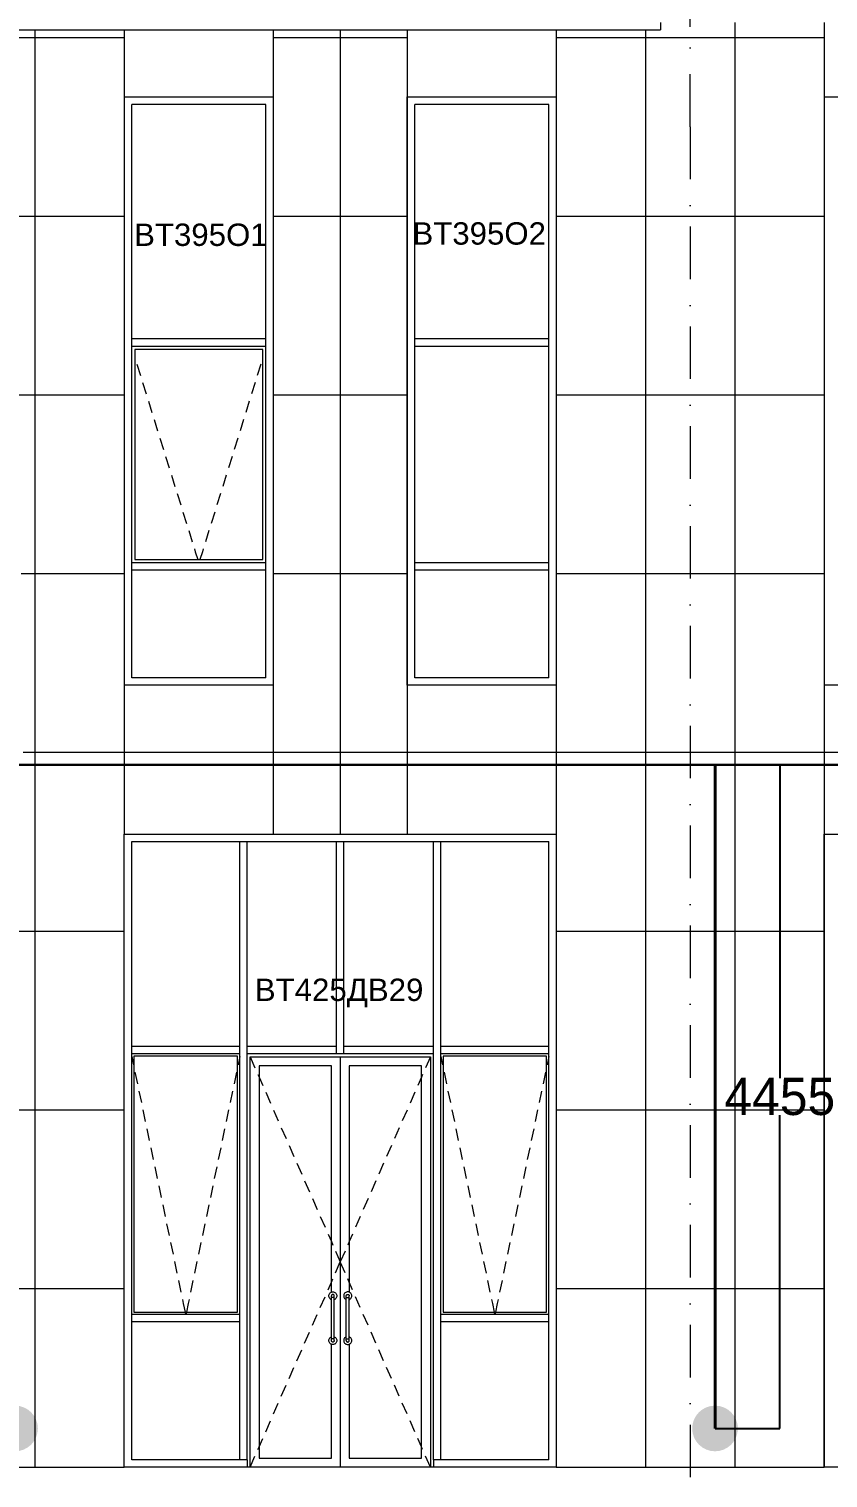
# Model space of a CAD drawing. Header units: millimetres. Extents: x 1499747 to 4341325, y -28481 to 441852.
# Drawn here: x 2741721 to 2747086, y 159211 to 168941 of the extents above; entities that cross this region are included whole.
import ezdxf
from ezdxf.xclip import XClip

# ---------------------------------------------------------------- set-up
doc = ezdxf.new("R2010")
doc.units = ezdxf.units.MM
doc.header["$MEASUREMENT"] = 0
doc.header["$XCLIPFRAME"] = 0
doc.linetypes.add('Штрихпунктирная', pattern=[670.2777624130249, 352.777767181396, -176.388883590699, 0, -141.11111164093])
for name, color, linetype, lineweight in [('1 Фасад_42_Витражные окна_Ном._пера__1_Ном._пера__7', 7, 'Continuous', 18), ('1 Фасад_42_Витражные окна_Ном._пера__20_Ном._пера__1', 1, 'Continuous', 18), ('1 Фасад_42_Витражные окна_Ном._пера__92_Ном._пера__233', 233, 'Continuous', 18), ('1 Фасад_42_Выступы_Ном._пера__1_Ном._пера__7', 7, 'Continuous', 18), ('1 Фасад_42_Окна Archicad_Ном._пера__87_Ном._пера__251', 250, 'Continuous', 18), ('1 Фасад_42_Отделка керамика_Ном._пера__1_Ном._пера__7', 7, 'Continuous', 18), ('1 Фасад_42_Сетка кладки_Ном._пера__62_Ном._пера__253', 252, 'Continuous', 18), ('1 Фасад_42_Элемент Модели - Оси_Ном._пера__2_Ном._пера__8', 8, 'Continuous', 18), ('FTP Cable', 130, 'Continuous', 30), ('Кабель 2x4mm', 200, 'Continuous', 30), ('Кабель 2х6 mm', 150, 'Continuous', 30)]:
    doc.layers.add(name, color=color, linetype=linetype, lineweight=lineweight)
doc.styles.add('СГЕНЕРИР_СТИЛЬ_2', font='arial.ttf')
doc.dimstyles.get("Standard").update_dxf_attribs({"dimtxt": 0.18, "dimasz": 0.18, "dimexe": 0.18, "dimexo": 0.0625, "dimgap": 0.09, "dimtad": 0, "dimtih": 1, "dimtoh": 1, "dimdec": 4, "dimzin": 0, "dimdsep": 46, "dimtxsty": 'Standard', "dimcen": 0.09, "dimadec": 0, "dimazin": 0, "dimtfac": 1, "dimtdec": 4, "dimtofl": 0, "dimtmove": 0, "dimatfit": 3, "dimfxl": 1, "dimtolj": 1, "dimtzin": 0, "dimarcsym": 0})

# ---------------------------------------------------------------- blocks, each defined once
blk = doc.blocks.new('Чертеж_5_42', base_point=(1557140.458579295, 9891.272697047283))
at = {"layer": '1 Фасад_42_Витражные окна_Ном._пера__1_Ном._пера__7', "color": 252, "linetype": 'Continuous', "true_color": 0x939598}
for p, q in [((1549590.815312161, 19041.27269704728), (1548690.815312162, 19041.27269704728)), ((1548690.815312162, 17466.272689482), (1548690.815312162, 19041.27268948201)), ((1549590.815312161, 17466.272689482), (1549590.815312161, 19041.27268948201)), ((1551490.489785286, 19041.27269704728), (1550590.489785287, 19041.27269704728)), ((1550590.489785287, 17466.272689482), (1550590.489785287, 19041.27268948201)), ((1551490.489785286, 17466.27268948201), (1551490.489785286, 19041.27268948201)), ((1548690.815312162, 17441.27268948201), (1548690.815312162, 17466.272689482)), ((1549590.815312161, 17466.272689482), (1548690.815312162, 17466.27268948201)), ((1548690.815312162, 17416.272689482), (1548690.815312162, 17441.27271488866)), ((1549590.815312161, 17416.27268948201), (1548690.815312162, 17416.27268948201)), ((1548690.815312162, 15941.27271488866), (1548690.815312162, 17416.272689482)), ((1549590.815312161, 17441.27268948201), (1549590.815312161, 17466.272689482)), ((1549590.815312161, 17416.27268948201), (1549590.815312161, 17441.27271488866)), ((1549590.815312161, 15966.27271468478), (1549590.815312161, 17416.27268948201)), ((1550590.489785287, 17441.27268948201), (1550590.489785287, 17466.272689482)), ((1551490.489785286, 17466.27268948201), (1550590.489785287, 17466.27268948201)), ((1550590.489785287, 17416.272689482), (1550590.489785287, 17441.27271488866)), ((1551490.489785286, 17416.27268948201), (1550590.489785287, 17416.27268948201)), ((1550590.489785287, 15941.27271488866), (1550590.489785287, 17416.272689482)), ((1551490.489785286, 17441.27268948201), (1551490.489785286, 17466.27268948201)), ((1551490.489785286, 17416.272689482), (1551490.489785286, 17441.27271488866)), ((1551490.489785286, 15966.27271468478), (1551490.489785286, 17416.272689482)), ((1548710.8153059, 17396.27268990545), (1548710.8153059, 15986.27271446522)), ((1549570.815313007, 17396.27268990545), (1548710.8153059, 17396.27268990545)), ((1549570.815313007, 15986.27271446522), (1549570.815313007, 17396.27268990545)), ((1548690.815320351, 15966.27271488866), (1549590.815315831, 15966.27271488866)), ((1548710.8153059, 15986.27271446522), (1549570.815313007, 15986.27271446522)), ((1549590.815312161, 15941.27271488866), (1549590.815312161, 15966.27271468478)), ((1550590.489793477, 15966.27271488866), (1551490.489788956, 15966.27271488866)), ((1551490.489785286, 15941.27271488866), (1551490.489785286, 15966.27271468478)), ((1548690.815312162, 15191.27269704728), (1548690.815312162, 15941.27269420609)), ((1548690.815320351, 15916.27271488866), (1549590.815315831, 15916.27271488866)), ((1549590.815312161, 15916.27271488866), (1549590.815312161, 15941.27271488866)), ((1549590.815312161, 15191.27269704728), (1549590.815312161, 15916.27271488866)), ((1550590.489785287, 15191.27269704728), (1550590.489785287, 15941.27269420609)), ((1550590.489793477, 15916.27271488866), (1551490.489788956, 15916.27271488866)), ((1551490.489785286, 15916.27271488866), (1551490.489785286, 15941.27271488866)), ((1551490.489785286, 15191.27269704728), (1551490.489785286, 15916.27271488866)), ((1549590.815312161, 15191.27269704728), (1548690.815312162, 15191.27269704728)), ((1551490.489785286, 15191.27269704728), (1550590.489785287, 15191.27269704728)), ((1548690.458618232, 14091.2726895967), (1549365.458618232, 14091.2726895967)), ((1548690.458618232, 13191.27269704729), (1548690.458618232, 14091.2726895967)), ((1549365.458618232, 14091.2726895967), (1549415.458667406, 14091.2726895967)), ((1549415.458667406, 13191.27269704729), (1549415.458667406, 14091.2726895967)), ((1549415.458667406, 14091.2726895967), (1549440.458558196, 14091.2726895967)), ((1549440.45866121, 14091.2726895967), (1549465.458667406, 14091.2726895967)), ((1549465.458667406, 14091.2726895967), (1550065.458618232, 14091.2726895967)), ((1549465.458667406, 13191.27269704729), (1549465.458667406, 14091.2726895967)), ((1550065.458618232, 14091.2726895967), (1550090.458618232, 14091.2726895967)), ((1550065.458618232, 13191.27269704729), (1550065.458618232, 14091.2726895967)), ((1550090.458618232, 14091.2726895967), (1550115.458618232, 14091.2726895967)), ((1550115.458618232, 13191.27269704729), (1550115.458618232, 14091.2726895967)), ((1550115.458618232, 14091.2726895967), (1550715.458678268, 14091.2726895967)), ((1550715.458678268, 13191.27269704729), (1550715.458678268, 14091.2726895967)), ((1550715.458678268, 14091.2726895967), (1550740.458575254, 14091.2726895967)), ((1550740.458678268, 14091.2726895967), (1550765.458678268, 14091.2726895967)), ((1550765.458678268, 14091.2726895967), (1550815.458618232, 14091.2726895967)), ((1550765.458678268, 13191.27269704729), (1550765.458678268, 14091.2726895967)), ((1550815.458618232, 14091.2726895967), (1551490.458618232, 14091.2726895967)), ((1551490.458618232, 13191.27269704729), (1551490.458618232, 14091.2726895967)), ((1548690.458618232, 12716.27270008595), (1548690.458618232, 13191.27269456376)), ((1549415.458664922, 12716.27270598799), (1549415.458664922, 13191.27272097559)), ((1549465.458664922, 12716.27271932438), (1549465.458664922, 13191.27272097559)), ((1550065.458618232, 12716.27271939905), (1550065.458618232, 13191.27269704729)), ((1550115.458618232, 12666.27271914114), (1550115.458618232, 13191.27269704729)), ((1550715.458682167, 12716.27271939905), (1550715.458682167, 13191.27273438665)), ((1550765.458682167, 12716.27271939907), (1550765.458682167, 13191.27273438665)), ((1551490.458618232, 12716.27270008596), (1551490.458618232, 13191.27269456376)), ((1548690.458618232, 12691.27270008596), (1548690.458618232, 12716.27270008595)), ((1549365.458618232, 12716.27270008596), (1548690.458618232, 12716.27270008596)), ((1548690.458618232, 12666.27270008596), (1548690.458618232, 12691.2727088818)), ((1549365.458618232, 12666.27270008596), (1548690.458618232, 12666.27270008596)), ((1548690.458618232, 12291.27269704728), (1548690.458618232, 12666.27270008596)), ((1549400.458655857, 12651.27269692311), (1548705.458607553, 12651.27269692311)), ((1548705.458607553, 12651.27269692311), (1548705.458607553, 10931.27270611217)), ((1549415.45866785, 12716.27270598799), (1549365.458616265, 12716.27270598799)), ((1549415.45866785, 12666.27270598799), (1549365.458616265, 12666.27270598799)), ((1549400.458655857, 10931.27270611217), (1549400.458655857, 12651.27269692311)), ((1549415.458664922, 12691.27270598799), (1549415.458664922, 12716.27270598799)), ((1549415.458662935, 12666.2727109029), (1549415.458662935, 12691.27268205968)), ((1549415.458662935, 12291.27269704728), (1549415.458662935, 12666.2727109029)), ((1549465.458664922, 12691.27270598799), (1549465.458664922, 12716.27271932438)), ((1550065.458618954, 12716.27271939905), (1549465.458664026, 12716.27271939905)), ((1549465.458662935, 12291.27269704728), (1549465.458662935, 12691.27268205968)), ((1550065.458618954, 12666.27271939904), (1549465.458664026, 12666.27271939904)), ((1550065.458618232, 12666.27271914114), (1550065.458618232, 12716.27271939905)), ((1550115.458618232, 12666.27271914114), (1550065.458618232, 12666.27271914114)), ((1550715.458682889, 12716.27271939905), (1550115.458727962, 12716.27271939905)), ((1550715.458682889, 12666.27271939904), (1550115.458727962, 12666.27271939904)), ((1550715.458682167, 12691.27271939905), (1550715.458682167, 12716.27271939905)), ((1550715.458685287, 12291.27269704728), (1550715.458685287, 12691.27268205968)), ((1550765.458682167, 12691.27271939905), (1550765.458682167, 12716.27271939907)), ((1550815.458618898, 12716.27271939905), (1550765.458681894, 12716.27271939905)), ((1550815.458618898, 12666.27271939904), (1550765.458681894, 12666.27271939904)), ((1550765.458685287, 12666.27272279176), (1550765.458685287, 12691.27268205968)), ((1550765.458685287, 12291.27269704728), (1550765.458685287, 12666.27272279176)), ((1551475.458626552, 12651.2727101479), (1550780.458680134, 12651.2727101479)), ((1550780.458680134, 12651.2727101479), (1550780.458680134, 10931.27270629843)), ((1551490.458619164, 12716.27270008596), (1550815.458617566, 12716.27270008596)), ((1551490.458619164, 12666.27270008596), (1550815.458617566, 12666.27270008596)), ((1551475.458626552, 10931.27270629843), (1551475.458626552, 12651.2727101479)), ((1551490.458618232, 12691.27270008596), (1551490.458618232, 12716.27270008596)), ((1551490.458618232, 12666.27270015502), (1551490.458618232, 12691.2727088818)), ((1551490.458618232, 12291.27269704728), (1551490.458618232, 12666.27270015502)), ((1549485.458652757, 9891.27269704728), (1549485.458652757, 12646.27270727854)), ((1549485.458652757, 12646.27270727854), (1550090.458663707, 12646.27270727854)), ((1549545.458652757, 12586.27270727854), (1549545.458652757, 9951.272697047283)), ((1550030.458663707, 12586.27270727854), (1549545.458652757, 12586.27270727854)), ((1550030.458663707, 11066.28745975276), (1550030.458663707, 12586.27270727854)), ((1550090.458663707, 12646.27270727854), (1550090.458663707, 9891.27269704728)), ((1550090.458663707, 12646.27270727854), (1550695.458674657, 12646.27270727854)), ((1550635.458674657, 12586.27270727854), (1550150.458663707, 12586.27270727854)), ((1550150.458663707, 12586.27270727854), (1550150.458663707, 11066.28745975279)), ((1550635.458674657, 9951.272697047283), (1550635.458674657, 12586.27270727854)), ((1550695.458674657, 12646.27270727854), (1550695.458674657, 9891.27269704728)), ((1548690.458618232, 10916.27269704729), (1548690.458618232, 12291.27269704728)), ((1549415.458661774, 10891.27269704728), (1549415.458661774, 12291.27269764748)), ((1549465.458661774, 10891.27269704728), (1549465.458661774, 12291.27269764748)), ((1550715.458686777, 10891.27269704728), (1550715.458686777, 12291.27269764748)), ((1550765.458686777, 10916.27269704728), (1550765.458686777, 12291.27269764748)), ((1551490.458618232, 10916.27269704728), (1551490.458618232, 12291.27269704728)), ((1550013.458663707, 11041.27269704728), (1550013.868854376, 11045.96119784429)), ((1550013.868854376, 11036.58419625028), (1550013.458663707, 11041.27269704728)), ((1550013.868854376, 11045.96119784429), (1550015.086962946, 11050.50724091708)), ((1550015.086962946, 11032.03815317749), (1550013.868854376, 11036.58419625028)), ((1550015.086962946, 11050.50724091708), (1550017.075977805, 11054.77269704728)), ((1550017.075977805, 11027.77269704729), (1550015.086962946, 11032.03815317749)), ((1550017.075977805, 11054.77269704728), (1550019.775463743, 11058.62796250882)), ((1550019.775463743, 11023.91743158575), (1550017.075977805, 11027.77269704729)), ((1550019.775463743, 11058.62796250882), (1550023.103398245, 11061.9558970115)), ((1550023.103398245, 11020.58949708308), (1550019.775463743, 11023.91743158575)), ((1550023.103398245, 11061.9558970115), (1550026.958663707, 11064.65538294947)), ((1550026.958663707, 11017.8900111451), (1550023.103398245, 11020.58949708308)), ((1550026.958663707, 11064.65538294947), (1550031.224119837, 11066.6443978085)), ((1550030.458663707, 11016.25793434156), (1550026.958663707, 11017.8900111451)), ((1550030.610586177, 11043.00917882396), (1550030.458663707, 11041.27269704728)), ((1550030.458663707, 11026.27269704729), (1550030.458663707, 11041.27269704728)), ((1550030.458663707, 10756.27269704728), (1550030.458663707, 11026.27269704729)), ((1550031.061737499, 11044.69289848054), (1550030.610586177, 11043.00917882396)), ((1550031.798409669, 11046.27269704729), (1550031.061737499, 11044.69289848054)), ((1550031.798409669, 11028.34376485915), (1550031.061737499, 11027.68939086698)), ((1550031.224119837, 11066.6443978085), (1550035.77016291, 11067.86250637861)), ((1550032.798219276, 11047.70057314415), (1550031.798409669, 11046.27269704729)), ((1550032.798219276, 11028.93521050386), (1550031.798409669, 11028.34376485915)), ((1550034.03078761, 11048.93314147848), (1550032.798219276, 11047.70057314415)), ((1550034.03078761, 11029.44575702449), (1550032.798219276, 11028.93521050386)), ((1550035.458663707, 11049.93295108513), (1550034.03078761, 11048.93314147848)), ((1550035.458663707, 11029.85989172335), (1550034.03078761, 11029.44575702449)), ((1550037.038462274, 11050.66962325514), (1550035.458663707, 11049.93295108513)), ((1550037.038462274, 11030.1650313272), (1550035.458663707, 11029.85989172335)), ((1550035.77016291, 11067.86250637861), (1550040.458663707, 11068.27269704728)), ((1550038.72218193, 11051.1207745774), (1550037.038462274, 11050.66962325514)), ((1550038.72218193, 11030.35190432356), (1550037.038462274, 11030.1650313272)), ((1550040.458663707, 11051.27269704728), (1550038.72218193, 11051.1207745774)), ((1550040.458663707, 11030.41483267102), (1550038.72218193, 11030.35190432356)), ((1550040.458663707, 11068.27269704728), (1550045.147164504, 11067.86250637861)), ((1550042.195145484, 11051.1207745774), (1550040.458663707, 11051.27269704728)), ((1550042.195145484, 11030.35190432356), (1550040.458663707, 11030.41483267102)), ((1550043.87886514, 11050.66962325514), (1550042.195145484, 11051.1207745774)), ((1550043.87886514, 11030.1650313272), (1550042.195145484, 11030.35190432356)), ((1550045.458663707, 11049.93295108513), (1550043.87886514, 11050.66962325514)), ((1550045.458663707, 11029.85989172335), (1550043.87886514, 11030.1650313272)), ((1550045.147164504, 11067.86250637861), (1550049.693207577, 11066.6443978085)), ((1550046.886539804, 11048.93314147848), (1550045.458663707, 11049.93295108513)), ((1550046.886539804, 11029.44575702449), (1550045.458663707, 11029.85989172335)), ((1550048.119108138, 11047.70057314415), (1550046.886539804, 11048.93314147848)), ((1550048.119108138, 11028.93521050386), (1550046.886539804, 11029.44575702449)), ((1550049.118917745, 11046.27269704729), (1550048.119108138, 11047.70057314415)), ((1550049.118917745, 11028.34376485915), (1550048.119108138, 11028.93521050386)), ((1550049.855589915, 11044.69289848054), (1550049.118917745, 11046.27269704729)), ((1550049.855589915, 11027.68939086698), (1550049.118917745, 11028.34376485915)), ((1550049.693207577, 11066.6443978085), (1550053.958663707, 11064.65538294947)), ((1550050.306741237, 11043.00917882396), (1550049.855589915, 11044.69289848054)), ((1550050.458663707, 11041.27269704728), (1550050.306741237, 11043.00917882396)), ((1550050.458663707, 11026.27269704729), (1550050.458663707, 11041.27269704728)), ((1550050.458663707, 10756.27269704728), (1550050.458663707, 11026.27269704729)), ((1550053.958663707, 11017.8900111451), (1550050.458663707, 11016.25793434156)), ((1550053.958663707, 11064.65538294947), (1550057.813929169, 11061.9558970115)), ((1550057.813929169, 11020.58949708308), (1550053.958663707, 11017.8900111451)), ((1550057.813929169, 11061.9558970115), (1550061.141863671, 11058.62796250882)), ((1550061.141863671, 11023.91743158575), (1550057.813929169, 11020.58949708308)), ((1550061.141863671, 11058.62796250882), (1550063.841349609, 11054.77269704728)), ((1550063.841349609, 11027.77269704729), (1550061.141863671, 11023.91743158575)), ((1550063.841349609, 11054.77269704728), (1550065.830364468, 11050.50724091708)), ((1550065.830364468, 11032.03815317749), (1550063.841349609, 11027.77269704729)), ((1550065.830364468, 11050.50724091708), (1550067.048473038, 11045.96119784429)), ((1550067.048473038, 11036.58419625028), (1550065.830364468, 11032.03815317749)), ((1550067.048473038, 11045.96119784429), (1550067.458663707, 11041.27269704728)), ((1550067.458663707, 11041.27269704728), (1550067.048473038, 11036.58419625028)), ((1550113.868854376, 11045.96119784429), (1550113.458663707, 11041.27269704728)), ((1550113.458663707, 11041.27269704728), (1550113.868854376, 11036.58419625028)), ((1550115.086962946, 11050.50724091708), (1550113.868854376, 11045.96119784429)), ((1550113.868854376, 11036.58419625028), (1550115.086962946, 11032.03815317749)), ((1550117.075977805, 11054.77269704728), (1550115.086962946, 11050.50724091708)), ((1550115.086962946, 11032.03815317749), (1550117.075977805, 11027.77269704729)), ((1550119.775463743, 11058.62796250882), (1550117.075977805, 11054.77269704728)), ((1550117.075977805, 11027.77269704729), (1550119.775463743, 11023.91743158575)), ((1550123.103398245, 11061.9558970115), (1550119.775463743, 11058.62796250882)), ((1550119.775463743, 11023.91743158575), (1550123.103398245, 11020.58949708308)), ((1550126.958663707, 11064.65538294947), (1550123.103398245, 11061.9558970115)), ((1550123.103398245, 11020.58949708308), (1550126.958663707, 11017.8900111451)), ((1550131.224119837, 11066.6443978085), (1550126.958663707, 11064.65538294947)), ((1550126.958663707, 11017.8900111451), (1550130.458663707, 11016.25793434156)), ((1550130.458663707, 11041.27269704728), (1550130.610586177, 11043.00917882396)), ((1550130.458663707, 11026.27269704729), (1550130.458663707, 11041.27269704728)), ((1550130.458663707, 10756.27269704728), (1550130.458663707, 11026.27269704729)), ((1550130.610586177, 11043.00917882396), (1550131.061737499, 11044.69289848054)), ((1550131.061737499, 11044.69289848054), (1550131.798409669, 11046.27269704729)), ((1550131.061737499, 11027.68939086698), (1550131.798409669, 11028.34376485915)), ((1550135.77016291, 11067.86250637861), (1550131.224119837, 11066.6443978085)), ((1550131.798409669, 11046.27269704729), (1550132.798219276, 11047.70057314415)), ((1550131.798409669, 11028.34376485915), (1550132.798219276, 11028.93521050386)), ((1550132.798219276, 11047.70057314415), (1550134.03078761, 11048.93314147848)), ((1550132.798219276, 11028.93521050386), (1550134.03078761, 11029.44575702449)), ((1550134.03078761, 11048.93314147848), (1550135.458663707, 11049.93295108513)), ((1550134.03078761, 11029.44575702449), (1550135.458663707, 11029.85989172335)), ((1550135.458663707, 11049.93295108513), (1550137.038462274, 11050.66962325514)), ((1550135.458663707, 11029.85989172335), (1550137.038462274, 11030.1650313272)), ((1550140.458663707, 11068.27269704728), (1550135.77016291, 11067.86250637861)), ((1550137.038462274, 11050.66962325514), (1550138.72218193, 11051.1207745774)), ((1550137.038462274, 11030.1650313272), (1550138.72218193, 11030.35190432356)), ((1550138.72218193, 11051.1207745774), (1550140.458663707, 11051.27269704728)), ((1550138.72218193, 11030.35190432356), (1550140.458663707, 11030.41483267102)), ((1550145.147164504, 11067.86250637861), (1550140.458663707, 11068.27269704728)), ((1550140.458663707, 11051.27269704728), (1550142.195145484, 11051.1207745774)), ((1550140.458663707, 11030.41483267102), (1550142.195145484, 11030.35190432356)), ((1550142.195145484, 11051.1207745774), (1550143.87886514, 11050.66962325514)), ((1550142.195145484, 11030.35190432356), (1550143.87886514, 11030.1650313272)), ((1550143.87886514, 11050.66962325514), (1550145.458663707, 11049.93295108513)), ((1550143.87886514, 11030.1650313272), (1550145.458663707, 11029.85989172335)), ((1550149.693207577, 11066.6443978085), (1550145.147164504, 11067.86250637861)), ((1550145.458663707, 11049.93295108513), (1550146.886539804, 11048.93314147848)), ((1550145.458663707, 11029.85989172335), (1550146.886539804, 11029.44575702449)), ((1550146.886539804, 11048.93314147848), (1550148.119108138, 11047.70057314415)), ((1550146.886539804, 11029.44575702449), (1550148.119108138, 11028.93521050386)), ((1550148.119108138, 11047.70057314415), (1550149.118917745, 11046.27269704729)), ((1550148.119108138, 11028.93521050386), (1550149.118917745, 11028.34376485915)), ((1550149.118917745, 11046.27269704729), (1550149.855589915, 11044.69289848054)), ((1550149.118917745, 11028.34376485915), (1550149.855589915, 11027.68939086698)), ((1550153.958663707, 11064.65538294947), (1550149.693207577, 11066.6443978085)), ((1550149.855589915, 11044.69289848054), (1550150.306741237, 11043.00917882396)), ((1550150.306741237, 11043.00917882396), (1550150.458663707, 11041.27269704728)), ((1550150.458663707, 11026.27269704729), (1550150.458663707, 11041.27269704728)), ((1550150.458663707, 10756.27269704728), (1550150.458663707, 11026.27269704729)), ((1550150.458663707, 11016.25793434156), (1550153.958663707, 11017.8900111451)), ((1550157.813929169, 11061.9558970115), (1550153.958663707, 11064.65538294947)), ((1550153.958663707, 11017.8900111451), (1550157.813929169, 11020.58949708308)), ((1550161.141863671, 11058.62796250882), (1550157.813929169, 11061.9558970115)), ((1550157.813929169, 11020.58949708308), (1550161.141863671, 11023.91743158575)), ((1550163.841349609, 11054.77269704728), (1550161.141863671, 11058.62796250882)), ((1550161.141863671, 11023.91743158575), (1550163.841349609, 11027.77269704729)), ((1550165.830364468, 11050.50724091708), (1550163.841349609, 11054.77269704728)), ((1550163.841349609, 11027.77269704729), (1550165.830364468, 11032.03815317749)), ((1550167.048473038, 11045.96119784429), (1550165.830364468, 11050.50724091708)), ((1550165.830364468, 11032.03815317749), (1550167.048473038, 11036.58419625028)), ((1550167.458663707, 11041.27269704728), (1550167.048473038, 11045.96119784429)), ((1550167.048473038, 11036.58419625028), (1550167.458663707, 11041.27269704728)), ((1548690.458618232, 10891.27269704728), (1548690.458618232, 10916.27269704729)), ((1549365.458618232, 10916.27269704728), (1548690.458618232, 10916.27269704728)), ((1548705.458607553, 10931.27270611217), (1549400.458655857, 10931.27270611217)), ((1549415.458656561, 10916.27269704728), (1549365.458717152, 10916.27269704728)), ((1550815.458618232, 10916.27269704728), (1550765.458678822, 10916.27269704728)), ((1550765.458686777, 10891.27269704728), (1550765.458686777, 10916.27269704728)), ((1550780.458680134, 10931.27270629843), (1551475.458626552, 10931.27270629843)), ((1551490.458619164, 10916.27269704728), (1550815.458617566, 10916.27269704728)), ((1551490.458618232, 10891.27269704728), (1551490.458618232, 10916.27269704728)), ((1548690.458618232, 10866.27269704728), (1548690.458618232, 10891.27269704728)), ((1548690.458618232, 9941.272697047287), (1548690.458618232, 10866.27269704728)), ((1549365.458618232, 10866.27269704728), (1548690.458618232, 10866.27269704728)), ((1549415.458656561, 10866.27269704728), (1549365.458717152, 10866.27269704728)), ((1549415.458661774, 9941.272697047287), (1549415.458661774, 10891.27269704728)), ((1549465.458661774, 9941.272697047287), (1549465.458661774, 10891.27269704728)), ((1550715.45867868, 9941.272697047287), (1550715.45867868, 10891.27269704728)), ((1550765.45867868, 9941.272697047287), (1550765.45867868, 10891.27269704728)), ((1550815.458618232, 10866.27269704728), (1550765.458678822, 10866.27269704728)), ((1551490.458619164, 10866.27269704728), (1550815.458617566, 10866.27269704728)), ((1551490.458618232, 10866.27269711635), (1551490.458618232, 10891.27269704728)), ((1551490.458618232, 9941.272697047287), (1551490.458618232, 10866.27269711635)), ((1550013.458663707, 10741.27269704729), (1550013.868854376, 10745.96119784429)), ((1550013.868854376, 10736.58419625028), (1550013.458663707, 10741.27269704729)), ((1550013.868854376, 10745.96119784429), (1550015.086962946, 10750.50724091708)), ((1550015.086962946, 10732.03815317749), (1550013.868854376, 10736.58419625028)), ((1550015.086962946, 10750.50724091708), (1550017.075977805, 10754.77269704728)), ((1550017.075977805, 10727.77269704729), (1550015.086962946, 10732.03815317749)), ((1550017.075977805, 10754.77269704728), (1550019.775463743, 10758.62796250882)), ((1550019.775463743, 10723.91743158575), (1550017.075977805, 10727.77269704729)), ((1550019.775463743, 10758.62796250882), (1550023.103398245, 10761.9558970115)), ((1550023.103398245, 10720.58949708307), (1550019.775463743, 10723.91743158575)), ((1550023.103398245, 10761.9558970115), (1550026.958663707, 10764.65538294946)), ((1550026.958663707, 10717.8900111451), (1550023.103398245, 10720.58949708307)), ((1550026.958663707, 10764.65538294946), (1550030.458663707, 10766.28745975301)), ((1550031.224119837, 10715.90099628606), (1550026.958663707, 10717.8900111451)), ((1550030.458663707, 10741.27269704729), (1550030.458663707, 10756.27269704728)), ((1550030.610586177, 10739.53621527061), (1550030.458663707, 10741.27269704729)), ((1550030.458663707, 9951.272697047283), (1550030.458663707, 10716.26093640233)), ((1550031.061737499, 10737.85249561402), (1550030.610586177, 10739.53621527061)), ((1550031.798409669, 10754.20162923541), (1550031.061737499, 10754.85600322758)), ((1550031.798409669, 10736.27269704728), (1550031.061737499, 10737.85249561402)), ((1550035.77016291, 10714.68288771596), (1550031.224119837, 10715.90099628606)), ((1550032.798219276, 10753.61018359071), (1550031.798409669, 10754.20162923541)), ((1550032.798219276, 10734.84482095042), (1550031.798409669, 10736.27269704728)), ((1550034.03078761, 10753.09963707008), (1550032.798219276, 10753.61018359071)), ((1550034.03078761, 10733.61225261609), (1550032.798219276, 10734.84482095042)), ((1550035.458663707, 10752.68550237122), (1550034.03078761, 10753.09963707008)), ((1550035.458663707, 10732.61244300944), (1550034.03078761, 10733.61225261609)), ((1550037.038462274, 10752.38036276737), (1550035.458663707, 10752.68550237122)), ((1550037.038462274, 10731.87577083943), (1550035.458663707, 10732.61244300944)), ((1550040.458663707, 10714.27269704729), (1550035.77016291, 10714.68288771596)), ((1550038.72218193, 10752.19348977101), (1550037.038462274, 10752.38036276737)), ((1550038.72218193, 10731.42461951717), (1550037.038462274, 10731.87577083943)), ((1550040.458663707, 10752.13056142355), (1550038.72218193, 10752.19348977101)), ((1550040.458663707, 10731.27269704728), (1550038.72218193, 10731.42461951717)), ((1550042.195145484, 10752.19348977101), (1550040.458663707, 10752.13056142355)), ((1550042.195145484, 10731.42461951717), (1550040.458663707, 10731.27269704728)), ((1550045.147164504, 10714.68288771596), (1550040.458663707, 10714.27269704729)), ((1550043.87886514, 10752.38036276737), (1550042.195145484, 10752.19348977101)), ((1550043.87886514, 10731.87577083943), (1550042.195145484, 10731.42461951717)), ((1550045.458663707, 10752.68550237122), (1550043.87886514, 10752.38036276737)), ((1550045.458663707, 10732.61244300944), (1550043.87886514, 10731.87577083943)), ((1550049.693207577, 10715.90099628606), (1550045.147164504, 10714.68288771596)), ((1550046.886539804, 10753.09963707008), (1550045.458663707, 10752.68550237122)), ((1550046.886539804, 10733.61225261609), (1550045.458663707, 10732.61244300944)), ((1550048.119108138, 10753.61018359071), (1550046.886539804, 10753.09963707008)), ((1550048.119108138, 10734.84482095042), (1550046.886539804, 10733.61225261609)), ((1550049.118917745, 10754.20162923541), (1550048.119108138, 10753.61018359071)), ((1550049.118917745, 10736.27269704728), (1550048.119108138, 10734.84482095042)), ((1550049.855589915, 10754.85600322758), (1550049.118917745, 10754.20162923541)), ((1550049.855589915, 10737.85249561402), (1550049.118917745, 10736.27269704728)), ((1550053.958663707, 10717.8900111451), (1550049.693207577, 10715.90099628606)), ((1550050.306741237, 10739.53621527061), (1550049.855589915, 10737.85249561402)), ((1550050.458663707, 10741.27269704729), (1550050.306741237, 10739.53621527061)), ((1550050.458663707, 10766.28745975301), (1550053.958663707, 10764.65538294946)), ((1550050.458663707, 10741.27269704729), (1550050.458663707, 10756.27269704728)), ((1550053.958663707, 10764.65538294946), (1550057.813929169, 10761.9558970115)), ((1550057.813929169, 10720.58949708307), (1550053.958663707, 10717.8900111451)), ((1550057.813929169, 10761.9558970115), (1550061.141863671, 10758.62796250882)), ((1550061.141863671, 10723.91743158575), (1550057.813929169, 10720.58949708307)), ((1550061.141863671, 10758.62796250882), (1550063.841349609, 10754.77269704728)), ((1550063.841349609, 10727.77269704729), (1550061.141863671, 10723.91743158575)), ((1550063.841349609, 10754.77269704728), (1550065.830364468, 10750.50724091708)), ((1550065.830364468, 10732.03815317749), (1550063.841349609, 10727.77269704729)), ((1550065.830364468, 10750.50724091708), (1550067.048473038, 10745.96119784429)), ((1550067.048473038, 10736.58419625028), (1550065.830364468, 10732.03815317749)), ((1550067.048473038, 10745.96119784429), (1550067.458663707, 10741.27269704729)), ((1550067.458663707, 10741.27269704729), (1550067.048473038, 10736.58419625028)), ((1550113.868854376, 10745.96119784429), (1550113.458663707, 10741.27269704729)), ((1550113.458663707, 10741.27269704729), (1550113.868854376, 10736.58419625028)), ((1550115.086962946, 10750.50724091708), (1550113.868854376, 10745.96119784429)), ((1550113.868854376, 10736.58419625028), (1550115.086962946, 10732.03815317749)), ((1550117.075977805, 10754.77269704728), (1550115.086962946, 10750.50724091708)), ((1550115.086962946, 10732.03815317749), (1550117.075977805, 10727.77269704729)), ((1550119.775463743, 10758.62796250882), (1550117.075977805, 10754.77269704728)), ((1550117.075977805, 10727.77269704729), (1550119.775463743, 10723.91743158575)), ((1550123.103398245, 10761.9558970115), (1550119.775463743, 10758.62796250882)), ((1550119.775463743, 10723.91743158575), (1550123.103398245, 10720.58949708307)), ((1550126.958663707, 10764.65538294946), (1550123.103398245, 10761.9558970115)), ((1550123.103398245, 10720.58949708307), (1550126.958663707, 10717.8900111451)), ((1550130.458663707, 10766.28745975301), (1550126.958663707, 10764.65538294946)), ((1550126.958663707, 10717.8900111451), (1550131.224119837, 10715.90099628606)), ((1550130.458663707, 10741.27269704729), (1550130.458663707, 10756.27269704728)), ((1550130.458663707, 10741.27269704729), (1550130.610586177, 10739.53621527061)), ((1550130.610586177, 10739.53621527061), (1550131.061737499, 10737.85249561402)), ((1550131.061737499, 10754.85600322758), (1550131.798409669, 10754.20162923541)), ((1550131.061737499, 10737.85249561402), (1550131.798409669, 10736.27269704728)), ((1550131.224119837, 10715.90099628606), (1550135.77016291, 10714.68288771596)), ((1550131.798409669, 10754.20162923541), (1550132.798219276, 10753.61018359071)), ((1550131.798409669, 10736.27269704728), (1550132.798219276, 10734.84482095042)), ((1550132.798219276, 10753.61018359071), (1550134.03078761, 10753.09963707008)), ((1550132.798219276, 10734.84482095042), (1550134.03078761, 10733.61225261609)), ((1550134.03078761, 10753.09963707008), (1550135.458663707, 10752.68550237122)), ((1550134.03078761, 10733.61225261609), (1550135.458663707, 10732.61244300944)), ((1550135.458663707, 10752.68550237122), (1550137.038462274, 10752.38036276737)), ((1550135.458663707, 10732.61244300944), (1550137.038462274, 10731.87577083943)), ((1550135.77016291, 10714.68288771596), (1550140.458663707, 10714.27269704729)), ((1550137.038462274, 10752.38036276737), (1550138.72218193, 10752.19348977101)), ((1550137.038462274, 10731.87577083943), (1550138.72218193, 10731.42461951717)), ((1550138.72218193, 10752.19348977101), (1550140.458663707, 10752.13056142355)), ((1550138.72218193, 10731.42461951717), (1550140.458663707, 10731.27269704728)), ((1550140.458663707, 10752.13056142355), (1550142.195145484, 10752.19348977101)), ((1550140.458663707, 10731.27269704728), (1550142.195145484, 10731.42461951717)), ((1550140.458663707, 10714.27269704729), (1550145.147164504, 10714.68288771596)), ((1550142.195145484, 10752.19348977101), (1550143.87886514, 10752.38036276737)), ((1550142.195145484, 10731.42461951717), (1550143.87886514, 10731.87577083943)), ((1550143.87886514, 10752.38036276737), (1550145.458663707, 10752.68550237122)), ((1550143.87886514, 10731.87577083943), (1550145.458663707, 10732.61244300944)), ((1550145.147164504, 10714.68288771596), (1550149.693207577, 10715.90099628606)), ((1550145.458663707, 10752.68550237122), (1550146.886539804, 10753.09963707008)), ((1550145.458663707, 10732.61244300944), (1550146.886539804, 10733.61225261609)), ((1550146.886539804, 10753.09963707008), (1550148.119108138, 10753.61018359071)), ((1550146.886539804, 10733.61225261609), (1550148.119108138, 10734.84482095042)), ((1550148.119108138, 10753.61018359071), (1550149.118917745, 10754.20162923541)), ((1550148.119108138, 10734.84482095042), (1550149.118917745, 10736.27269704728)), ((1550149.118917745, 10754.20162923541), (1550149.855589915, 10754.85600322758)), ((1550149.118917745, 10736.27269704728), (1550149.855589915, 10737.85249561402)), ((1550149.693207577, 10715.90099628606), (1550153.958663707, 10717.8900111451)), ((1550149.855589915, 10737.85249561402), (1550150.306741237, 10739.53621527061)), ((1550150.306741237, 10739.53621527061), (1550150.458663707, 10741.27269704729)), ((1550153.958663707, 10764.65538294946), (1550150.458663707, 10766.28745975301)), ((1550150.458663707, 10741.27269704729), (1550150.458663707, 10756.27269704728)), ((1550150.458663707, 10716.26093640213), (1550150.458663707, 9951.272697047283)), ((1550157.813929169, 10761.9558970115), (1550153.958663707, 10764.65538294946)), ((1550153.958663707, 10717.8900111451), (1550157.813929169, 10720.58949708307)), ((1550161.141863671, 10758.62796250882), (1550157.813929169, 10761.9558970115)), ((1550157.813929169, 10720.58949708307), (1550161.141863671, 10723.91743158575)), ((1550163.841349609, 10754.77269704728), (1550161.141863671, 10758.62796250882)), ((1550161.141863671, 10723.91743158575), (1550163.841349609, 10727.77269704729)), ((1550165.830364468, 10750.50724091708), (1550163.841349609, 10754.77269704728)), ((1550163.841349609, 10727.77269704729), (1550165.830364468, 10732.03815317749)), ((1550167.048473038, 10745.96119784429), (1550165.830364468, 10750.50724091708)), ((1550165.830364468, 10732.03815317749), (1550167.048473038, 10736.58419625028)), ((1550167.458663707, 10741.27269704729), (1550167.048473038, 10745.96119784429)), ((1550167.048473038, 10736.58419625028), (1550167.458663707, 10741.27269704729)), ((1549365.458618232, 9941.272697047287), (1548690.458618232, 9941.272697047287)), ((1549415.458661774, 9941.272697047287), (1549365.458618232, 9941.272697047287)), ((1549465.458661774, 9941.272697047287), (1549415.458661774, 9941.272697047287)), ((1549465.458661774, 9941.272697047287), (1549465.458661774, 9891.27269704728)), ((1549545.458652757, 9951.272697047283), (1550030.458663707, 9951.272697047283)), ((1550150.458663707, 9951.272697047283), (1550635.458674657, 9951.272697047283)), ((1550715.45867868, 9941.272697047287), (1550715.45867868, 9891.27269704728)), ((1550765.45867868, 9941.272697047287), (1550715.45867868, 9941.272697047287)), ((1550815.458618232, 9941.272697047287), (1550765.45867868, 9941.272697047287)), ((1551490.458618232, 9941.272697047287), (1550815.458618232, 9941.272697047287)), ((1549365.458618232, 9891.27269704728), (1548640.458618232, 9891.27269704728)), ((1549465.458661774, 9891.27269704728), (1549365.458618232, 9891.27269704728)), ((1549485.458652757, 9891.27269704728), (1549465.458652757, 9891.27269704728)), ((1550090.458663707, 9891.27269704728), (1549485.458652757, 9891.27269704728)), ((1550695.458674657, 9891.27269704728), (1550090.458663707, 9891.27269704728)), ((1550715.458674657, 9891.27269704728), (1550695.458674657, 9891.27269704728)), ((1550815.458618232, 9891.27269704728), (1550715.45867868, 9891.27269704728)), ((1551540.458618232, 9891.27269704728), (1550815.458618232, 9891.27269704728)), ((1554140.45855032, 9891.272704497871), (1553340.458579285, 9891.272704497871))]:
    blk.add_line(p, q, dxfattribs=at)
at = {"layer": '1 Фасад_42_Витражные окна_Ном._пера__92_Ном._пера__233', "color": 252, "linetype": 'Continuous', "true_color": 0x939598}
for p, q in [((1548724.494237085, 17297.16007861077), (1548748.296656275, 17220.78308704481)), ((1549557.136381822, 17297.16007861077), (1549533.333962632, 17220.78308704481)), ((1548763.17316827, 17173.04746731608), (1548786.97558746, 17096.67047575012)), ((1549518.457450637, 17173.04746731608), (1549494.655031447, 17096.67047575012)), ((1548801.852099455, 17048.93485602139), (1548825.654518645, 16972.55786445543)), ((1549479.778519452, 17048.93485602139), (1549455.976100262, 16972.55786445543)), ((1548840.53103064, 16924.82224472671), (1548864.333449831, 16848.44525316075)), ((1549441.099588268, 16924.82224472671), (1549417.297169077, 16848.44525316075)), ((1548879.209961825, 16800.70963343202), (1548903.012381015, 16724.33264186607)), ((1549402.420657082, 16800.70963343202), (1549378.618237892, 16724.33264186607)), ((1548917.88889301, 16676.59702213734), (1548941.6913122, 16600.22003057138)), ((1549363.741725897, 16676.59702213734), (1549339.939306707, 16600.22003057138)), ((1548956.567824195, 16552.48441084266), (1548980.370243385, 16476.1074192767)), ((1549325.062794712, 16552.48441084266), (1549301.260375522, 16476.1074192767)), ((1548995.24675538, 16428.37179954797), (1549019.04917457, 16351.99480798201)), ((1549286.383863527, 16428.37179954797), (1549262.581444337, 16351.99480798201)), ((1549033.925686565, 16304.25918825329), (1549057.728105756, 16227.88219668733)), ((1549247.704932342, 16304.25918825329), (1549223.902513152, 16227.88219668733)), ((1549072.60461775, 16180.1465769586), (1549096.407036941, 16103.76958539264)), ((1549209.026001157, 16180.1465769586), (1549185.223581967, 16103.76958539264)), ((1549111.283548935, 16056.03396566392), (1549117.012890263, 16037.64970603118)), ((1549170.347069972, 16056.03396566392), (1549164.617728644, 16037.64970603118)), ((1549117.012890263, 16037.64970603118), (1549133.024213371, 15986.27271446521)), ((1549164.617728644, 16037.64970603118), (1549148.606405536, 15986.27271446521)), ((1548690.458618232, 12647.32706924588), (1548701.810484005, 12592.96167511587)), ((1549415.458662935, 12647.32715428821), (1549404.106779405, 12592.96167511587)), ((1549485.458652757, 12646.27270727854), (1549517.628731175, 12573.02595953784)), ((1550695.458674657, 12646.27270727854), (1550663.288596239, 12573.02595953784)), ((1550765.458685287, 12647.3271054383), (1550776.810554298, 12592.96168786289)), ((1551490.458618232, 12647.32709027398), (1551479.106752387, 12592.96168786289)), ((1548712.030406788, 12544.01728648635), (1548728.38228324, 12465.70626467912)), ((1549393.886856623, 12544.01728648635), (1549377.53498017, 12465.70626467912)), ((1549537.735030186, 12527.2467421999), (1549545.458652757, 12509.66113899576)), ((1549545.458652757, 12509.66113899576), (1549569.905108604, 12453.9999944592)), ((1550635.458674657, 12509.66113899576), (1550611.01221881, 12453.9999944592)), ((1550643.182297228, 12527.2467421999), (1550635.458674657, 12509.66113899576)), ((1550787.03047565, 12544.01729893477), (1550803.382349814, 12465.70627664976)), ((1551468.886831035, 12544.01729893477), (1551452.534956871, 12465.70627664976)), ((1548738.602206022, 12416.76187604959), (1548754.954082474, 12338.45085424236)), ((1549367.315057388, 12416.76187604959), (1549350.963180935, 12338.45085424236)), ((1549590.011407615, 12408.22077712126), (1549622.181486033, 12334.97402938057)), ((1550590.905919799, 12408.22077712126), (1550558.735841381, 12334.97402938057)), ((1550813.602271167, 12416.76188772163), (1550829.954145331, 12338.45086543663)), ((1551442.315035518, 12416.76188772163), (1551425.963161354, 12338.45086543663)), ((1548765.174005257, 12289.50646561284), (1548781.525881709, 12211.19544380561)), ((1549340.743258153, 12289.50646561284), (1549324.391381701, 12211.19544380561)), ((1549642.287785044, 12289.19481204263), (1549674.457863462, 12215.94806430193)), ((1550538.62954237, 12289.19481204263), (1550506.459463952, 12215.94806430193)), ((1550840.174066684, 12289.5064765085), (1550856.525940848, 12211.1954542235)), ((1551415.743240002, 12289.5064765085), (1551399.391365838, 12211.1954542235)), ((1548791.745804492, 12162.25105517609), (1548808.097680944, 12083.94003336885)), ((1549314.171458918, 12162.25105517609), (1549297.819582466, 12083.94003336885)), ((1549694.564162473, 12170.16884696399), (1549726.734240891, 12096.92209922329)), ((1550486.353164941, 12170.16884696399), (1550454.183086523, 12096.92209922329)), ((1550866.7458622, 12162.25106529537), (1550883.097736364, 12083.94004301037)), ((1551389.171444485, 12162.25106529537), (1551372.819570321, 12083.94004301037)), ((1548818.317603726, 12034.99564473933), (1548834.669480179, 11956.6846229321)), ((1549287.599659683, 12034.99564473933), (1549271.247783231, 11956.6846229321)), ((1549746.840539902, 12051.14288188536), (1549779.01061832, 11977.89613414466)), ((1550434.076787512, 12051.14288188536), (1550401.906709094, 11977.89613414466)), ((1550893.317657717, 12034.99565408223), (1550909.669531881, 11956.68463179723)), ((1551362.599648968, 12034.99565408223), (1551346.247774804, 11956.68463179723)), ((1548844.889402961, 11907.74023430257), (1548861.241279413, 11829.42921249534)), ((1549261.027860449, 11907.74023430257), (1549244.675983997, 11829.42921249534)), ((1549799.116917331, 11932.11691680672), (1549831.286995749, 11858.87016906602)), ((1550381.800410083, 11932.11691680672), (1550349.630331665, 11858.87016906602)), ((1550919.889453233, 11907.7402428691), (1550936.241327397, 11829.4292205841)), ((1551336.027853452, 11907.7402428691), (1551319.675979288, 11829.4292205841)), ((1548871.461202196, 11780.48482386582), (1548887.813078648, 11702.17380205858)), ((1549234.456061214, 11780.48482386582), (1549218.104184762, 11702.17380205858)), ((1549851.39329476, 11813.09095172808), (1549883.563373178, 11739.84420398738)), ((1550329.524032654, 11813.09095172808), (1550297.353954236, 11739.84420398738)), ((1550946.46124875, 11780.48483165597), (1550962.813122914, 11702.17380937096)), ((1551309.456057935, 11780.48483165597), (1551293.104183771, 11702.17380937096)), ((1549903.669672189, 11694.06498664945), (1549935.839750607, 11620.81823890875)), ((1550277.247655225, 11694.06498664945), (1550245.077576807, 11620.81823890875)), ((1548898.033001431, 11653.22941342906), (1548914.384877883, 11574.91839162182)), ((1549207.884261979, 11653.22941342906), (1549191.532385527, 11574.91839162182)), ((1550973.033044267, 11653.22942044284), (1550989.384918431, 11574.91839815783)), ((1551282.884262419, 11653.22942044284), (1551266.532388255, 11574.91839815783)), ((1548924.604800666, 11525.97400299231), (1548940.956677118, 11447.66298118507)), ((1549181.312462744, 11525.97400299231), (1549164.960586292, 11447.66298118507)), ((1549955.946049618, 11575.03902157081), (1549988.116128036, 11501.79227383012)), ((1550224.971277796, 11575.03902157081), (1550192.801199378, 11501.79227383012)), ((1550999.604839783, 11525.9740092297), (1551015.956713947, 11447.6629869447)), ((1551256.312466902, 11525.9740092297), (1551239.960592738, 11447.6629869447)), ((1548951.1765999, 11398.71859255555), (1548967.528476353, 11320.40757074832)), ((1549154.74066351, 11398.71859255555), (1549138.388787057, 11320.40757074832)), ((1550008.222427047, 11456.01305649217), (1550030.458663707, 11405.38427044569)), ((1550030.458663707, 11405.38427044569), (1550040.392505465, 11382.76630875147)), ((1550150.458663707, 11405.38427044569), (1550140.524821949, 11382.76630875147)), ((1550172.694900367, 11456.01305649217), (1550150.458663707, 11405.38427044569)), ((1551026.1766353, 11398.71859801657), (1551042.528509464, 11320.40757573157)), ((1551229.740671385, 11398.71859801657), (1551213.388797221, 11320.40757573157)), ((1550058.288585289, 11342.01944990361), (1550090.458663707, 11268.77270216291)), ((1550122.628742125, 11342.01944990361), (1550090.458663707, 11268.77270216291)), ((1548977.748399135, 11271.46318211879), (1548994.100275587, 11193.15216031156)), ((1549128.168864275, 11271.46318211879), (1549111.816987823, 11193.15216031156)), ((1550058.288585289, 11195.52595442221), (1550090.458663707, 11268.77270216291)), ((1550122.628742125, 11195.52595442221), (1550090.458663707, 11268.77270216291)), ((1551052.748430816, 11271.46318680344), (1551069.10030498, 11193.15216451843)), ((1551203.168875869, 11271.46318680344), (1551186.817001705, 11193.15216451843)), ((1549004.32019837, 11144.20777168204), (1549020.672074822, 11065.8967498748)), ((1549101.59706504, 11144.20777168204), (1549085.245188588, 11065.8967498748)), ((1550008.222427047, 11081.53234783365), (1550030.458663707, 11132.16113388013)), ((1550030.458663707, 11132.16113388013), (1550040.392505465, 11154.77909557434)), ((1550150.458663707, 11132.16113388013), (1550140.524821949, 11154.77909557434)), ((1550172.694900367, 11081.53234783365), (1550150.458663707, 11132.16113388013)), ((1551079.320226333, 11144.20777559031), (1551095.672100497, 11065.8967533053)), ((1551176.597080352, 11144.20777559031), (1551160.245206188, 11065.8967533053)), ((1549030.891997605, 11016.95236124528), (1549036.606755253, 10989.5837279194)), ((1549075.025265805, 11016.95236124528), (1549069.310508157, 10989.5837279194)), ((1549955.946049618, 10962.50638275501), (1549988.116128036, 11035.75313049571)), ((1550224.971277796, 10962.50638275501), (1550192.801199378, 11035.75313049571)), ((1551105.89202185, 11016.95236437717), (1551111.606779178, 10989.58372858344)), ((1551150.025284836, 11016.95236437717), (1551144.310527507, 10989.58372858344)), ((1549036.606755253, 10989.5837279194), (1549048.782495045, 10931.27270611217)), ((1549048.782495045, 10931.27270611217), (1549051.914599433, 10916.27269704729)), ((1549057.134768365, 10931.27270611217), (1549054.002663977, 10916.27269704729)), ((1549069.310508157, 10989.5837279194), (1549057.134768365, 10931.27270611217)), ((1549903.669672189, 10843.48041767638), (1549935.839750607, 10916.72716541708)), ((1550277.247655225, 10843.48041767638), (1550245.077576807, 10916.72716541708)), ((1551111.606779178, 10989.58372858344), (1551123.782517293, 10931.27270629843)), ((1551123.782517293, 10931.27270629843), (1551126.914621262, 10916.27269704728)), ((1551132.134789393, 10931.27270629843), (1551129.002685423, 10916.27269704728)), ((1551144.310527507, 10989.58372858344), (1551132.134789393, 10931.27270629843)), ((1549851.39329476, 10724.45445259774), (1549883.563373178, 10797.70120033844)), ((1550329.524032654, 10724.45445259774), (1550297.353954236, 10797.70120033844)), ((1549799.116917331, 10605.4284875191), (1549831.286995749, 10678.6752352598)), ((1550381.800410083, 10605.4284875191), (1550349.630331665, 10678.6752352598)), ((1549746.840539902, 10486.40252244047), (1549779.01061832, 10559.64927018117)), ((1550434.076787512, 10486.40252244047), (1550401.906709094, 10559.64927018117)), ((1549694.564162473, 10367.37655736183), (1549726.734240891, 10440.62330510253)), ((1550486.353164941, 10367.37655736183), (1550454.183086523, 10440.62330510253)), ((1549642.287785044, 10248.35059228319), (1549674.457863462, 10321.59734002389)), ((1550538.62954237, 10248.35059228319), (1550506.459463952, 10321.59734002389)), ((1549590.011407615, 10129.32462720456), (1549622.181486033, 10202.57137494526)), ((1550590.905919799, 10129.32462720456), (1550558.735841381, 10202.57137494526)), ((1549537.735030186, 10010.29866212592), (1549545.458652757, 10027.88426533007)), ((1549545.458652757, 10027.88426533007), (1549569.905108604, 10083.54540986662)), ((1550635.458674657, 10027.88426533007), (1550611.01221881, 10083.54540986662)), ((1550643.182297228, 10010.29866212592), (1550635.458674657, 10027.88426533007)), ((1549485.458652757, 9891.27269704728), (1549517.628731175, 9964.519444787984)), ((1550695.458674657, 9891.27269704728), (1550663.288596239, 9964.519444787984))]:
    blk.add_line(p, q, dxfattribs=at)
at = {"layer": '1 Фасад_42_Выступы_Ном._пера__1_Ном._пера__7', "color": 252, "linetype": 'Continuous', "true_color": 0x939598}
for p in [(1552240.458579295, 19591.2726970473), (1538165.458579313, 19541.27269006474)]:
    blk.add_line(p, (1552240.458579295, 19541.27269006474), dxfattribs=at)
at = {"layer": '1 Фасад_42_Окна Archicad_Ном._пера__87_Ном._пера__251', "color": 252, "linetype": 'Continuous', "true_color": 0x939598}
blk.add_line((1553340.24399038, 14191.27269704729), (1553340.44543463, 14191.27269704729), dxfattribs=at)
at = {"layer": '1 Фасад_42_Отделка керамика_Ном._пера__1_Ном._пера__7', "color": 252, "linetype": 'Continuous', "true_color": 0x939598}
for p, q in [((1548640.815312162, 15141.27275144356), (1548640.815312162, 19091.27275144358)), ((1548640.815312162, 19091.27275144358), (1549640.815312161, 19091.27275144358)), ((1549640.815312161, 19091.27275144358), (1549640.815312161, 15141.27275144356)), ((1550540.489762935, 15141.27275144356), (1550540.489762935, 19091.24485197286)), ((1550540.489762935, 19091.24485197286), (1551540.489785286, 19091.24485197286)), ((1551540.489785286, 19091.24485197286), (1551540.489785286, 15141.27275144356)), ((1553340.196591732, 19091.24485197286), (1554340.196614084, 19091.24485197286)), ((1549640.815312161, 15141.27275144356), (1548640.815312162, 15141.27275144356)), ((1551540.489785286, 15141.27275144356), (1550540.489762935, 15141.27275144356)), ((1554340.196614084, 15141.27275144356), (1553340.196591732, 15141.27275144356)), ((1548640.458618232, 9891.272751443565), (1548640.458618232, 14141.27274399298)), ((1548640.458618232, 14141.27274399298), (1551540.458618232, 14141.27274399298)), ((1551540.458618232, 14141.27274399298), (1551540.458618232, 9891.272751443565)), ((1553340.45853161, 9891.272758894145), (1553340.45853161, 14141.27275144357)), ((1553340.45853161, 14141.27275144357), (1556240.458579293, 14141.27275144357)), ((1546840.458550585, 9891.272758894145), (1548640.458618232, 9891.272751443565)), ((1551540.458618232, 9891.272751443565), (1553340.45853161, 9891.272758894145))]:
    blk.add_line(p, q, dxfattribs=at)
at = {"layer": '1 Фасад_42_Сетка кладки_Ном._пера__62_Ном._пера__253', "color": 252, "linetype": 'Continuous', "true_color": 0x939598}
for p, q in [((1552740.349673177, 19591.27275069939), (1552740.349673177, 9891.272753926642)), ((1553340.196591732, 19591.27275069939), (1553340.196591732, 9891.272753926638)), ((1546840.458550585, 19490.83128643173), (1548640.458618232, 19490.83128643174)), ((1548040.275035471, 19541.27269006473), (1548040.275035471, 9891.27275392785)), ((1548640.458618232, 19541.27269006474), (1548640.458618232, 14141.27275144357)), ((1549640.527615949, 19541.27269006474), (1549640.527615949, 14141.27275144357)), ((1549640.527615949, 19490.83128643173), (1550540.527615953, 19490.83128643174)), ((1550090.467844732, 19541.27269006474), (1550090.467844732, 14141.27275144357)), ((1550540.349673177, 19541.27269006474), (1550540.349673177, 14141.27275144357)), ((1551540.458618232, 19541.27269006474), (1551540.458618232, 14141.27275144357)), ((1551540.458618232, 19490.83128643173), (1553340.458685879, 19490.83128643174)), ((1552140.349673177, 19541.27269006474), (1552140.349673177, 9891.272753926638)), ((1546840.458550585, 18290.83128643173), (1548640.458618232, 18290.83128643174)), ((1549640.527615949, 18290.83128643173), (1549640.815312161, 18290.83128643173)), ((1549640.815312161, 18290.83128643173), (1550540.489762935, 18290.83128643174)), ((1551540.484745554, 18290.83128643173), (1553340.196591732, 18290.83128643174)), ((1553340.196591732, 18290.83128643174), (1553340.458685879, 18290.83128643174)), ((1546840.458550585, 17090.83128643174), (1548640.458618232, 17090.83128643174)), ((1549640.527615949, 17090.83128643174), (1549640.815312161, 17090.83128643174)), ((1549640.815312161, 17090.83128643174), (1550540.489762935, 17090.83128643174)), ((1551540.477189862, 17090.83128643174), (1553340.196591732, 17090.83128643174)), ((1553340.196591732, 17090.83128643174), (1553340.458685879, 17090.83128643174)), ((1547947.884986163, 15890.83128643174), (1548640.458618232, 15890.83128643174)), ((1549640.527615949, 15890.83128643173), (1549640.815312161, 15890.83128643173)), ((1549640.815312161, 15890.83128643173), (1550540.489762935, 15890.83128643174)), ((1551540.46963417, 15890.83128643173), (1553340.196591732, 15890.83128643174)), ((1553340.196591732, 15890.83128643174), (1553340.458685879, 15890.83128643174)), ((1547960.458579124, 14690.83128643174), (1548640.458618232, 14690.83128643174)), ((1548640.49821908, 14690.83128643174), (1553340.219065748, 14690.83128643174)), ((1553340.314580314, 14690.83128643174), (1556240.314614078, 14690.83128643174)), ((1546840.458550585, 13490.83128643173), (1548640.458618232, 13490.83128643174)), ((1551540.458618232, 13490.83128643173), (1553340.27893772, 13490.83128643174)), ((1553340.27893772, 13490.83128643174), (1553340.458685879, 13490.83128643174)), ((1546840.458550585, 12290.83128643174), (1548640.458618232, 12290.83128643174)), ((1551540.458618232, 12290.83128643174), (1553340.338809692, 12290.83128643174)), ((1546840.458550585, 11090.83128643174), (1548640.458618232, 11090.83128643174)), ((1551540.458618232, 11090.83128643174), (1553340.398681664, 11090.83128643174))]:
    blk.add_line(p, q, dxfattribs=at)
at = {"layer": '1 Фасад_42_Элемент Модели - Оси_Ном._пера__2_Ном._пера__8', "linetype": 'Штрихпунктирная'}
for q in [(1552440.458579294, 19891.27269704729), (1552440.458579294, 3891.272697047283)]:
    blk.add_line((1552440.458579294, 18891.27269704729), q, dxfattribs=at)
at = {"layer": '1 Фасад_42_Витражные окна_Ном._пера__20_Ном._пера__1', "color": 252, "linetype": 'Continuous', "true_color": 0x939598, "char_height": 150, "attachment_point": 4, "style": 'СГЕНЕРИР_СТИЛЬ_2'}
for s, insert in [('\\A1;{\\pql;\\fArial|b0|i0|c204|p0;\\W1.000000;ВТ395О1}', (1548706.097022071, 18164.7937550859)), ('\\A1;{\\pql;\\fArial|b0|i0|c204|p0;\\W1.000000;ВТ395О2}', (1550574.771021416, 18173.60825508279)), ('\\A1;{\\pql;\\fArial|b0|i0|c204|p0;\\W1.000000;ВТ425ДВ29}', (1549516.618618232, 13074.59424314316))]:
    blk.add_mtext(s, dxfattribs=dict(at, insert=insert))
blk = doc.blocks.new('*D582')
at = {"layer": 'Defpoints', "color": 0, "lineweight": 30, "transparency": 16777216}
for p in [(2746327.801123035, 163999.4978599426), (2746327.801123035, 159544.0801060951), (2746762.574068507, 159544.0801060951)]:
    blk.add_point(p, dxfattribs=at)
at = {"layer": 'FTP Cable', "color": 0, "lineweight": -2, "transparency": 16777216}
for p, q in [((2746327.863623035, 163999.4978599426), (2746762.754068507, 163999.4978599426)), ((2746762.574068507, 163999.3178599426), (2746762.574068507, 161896.8789830189)), ((2746762.574068507, 159544.2601060951), (2746762.574068507, 161646.6989830189)), ((2746327.863623035, 159544.0801060951), (2746762.754068507, 159544.0801060951))]:
    blk.add_line(p, q, dxfattribs=at)
at = {"layer": 'FTP Cable', "color": 0, "lineweight": 30, "transparency": 16777216}
for points in [[(2746762.544068507, 163999.3178599426), (2746762.604068507, 163999.3178599426), (2746762.574068507, 163999.4978599426)], [(2746762.544068507, 159544.2601060951), (2746762.604068507, 159544.2601060951), (2746762.574068507, 159544.0801060951)]]:
    blk.add_solid(points, dxfattribs=at)
at = {"layer": 'FTP Cable', "color": 0, "lineweight": 25, "transparency": 16777216, "insert": (2746762.574068506, 161771.7889830181), "char_height": 250, "attachment_point": 5}
blk.add_mtext('\\A1;4455', dxfattribs=at)

msp = doc.modelspace()

# ---------------------------------------------------------------- block references
at = {"layer": 'Кабель 2х6 mm', "lineweight": 35}
ref = msp.add_blockref('Чертеж_5_42', (2750861.570128663, 159284.3934668359), dxfattribs=at)
XClip(ref).set_block_clipping_path([(1496000, -1299.057643478904), (1580000, 60181.6414690267)])

# ---------------------------------------------------------------- next in the draw order: hatches: boundary and pattern name
at = {"layer": 'Кабель 2х6 mm', "lineweight": 30}
h = msp.add_hatch(color=4, dxfattribs=at)
h.dxf.hatch_style = 1
h.paths.add_polyline_path([(2741781.133469409, 159544.0801060951, 1), (2741474.454415546, 159544.0801060951, 1)])
h = msp.add_hatch(color=4, dxfattribs=at)
h.dxf.hatch_style = 1
h.paths.add_polyline_path([(2746481.140649965, 159544.0801060951, 1), (2746174.461596102, 159544.0801060951, 1)])

# ---------------------------------------------------------------- next in the draw order: linework, layer by layer
at = {"layer": 'Кабель 2x4mm', "color": 30, "lineweight": 30, "true_color": 0xf26722}
msp.add_lwpolyline([(2715835.214512736, 204734.3151538735), (2715835.214512736, 163999.4978599426), (2750861.570128663, 163999.4978599426), (2750861.570128663, 159544.0801060951)], dxfattribs=at)
at = {"layer": 'Кабель 2x4mm', "color": 30, "lineweight": 40, "true_color": 0xf26722}
msp.add_lwpolyline([(2746327.801123034, 159544.0801060951), (2746327.801123034, 163999.4978599426)], dxfattribs=at)

# ---------------------------------------------------------------- next in the draw order: dimensions: what is measured, and where the dimension line sits
at = {"layer": 'FTP Cable', "color": 18, "lineweight": 25, "true_color": 0x000000}
dim = msp.add_linear_dim(base=(2746762.574068507, 159544.0801060951), p1=(2746327.801123034, 163999.4978599426), p2=(2746327.801123034, 159544.0801060951), angle=90, dimstyle='Standard', override={"dimtxt": 250, "dimdec": 0}, dxfattribs=at)
dim.commit()
dim.dimension.update_dxf_attribs({"geometry": '*D582', "text_midpoint": (2746762.574068506, 161771.7889830181)})

doc.saveas('drawing.dxf')
